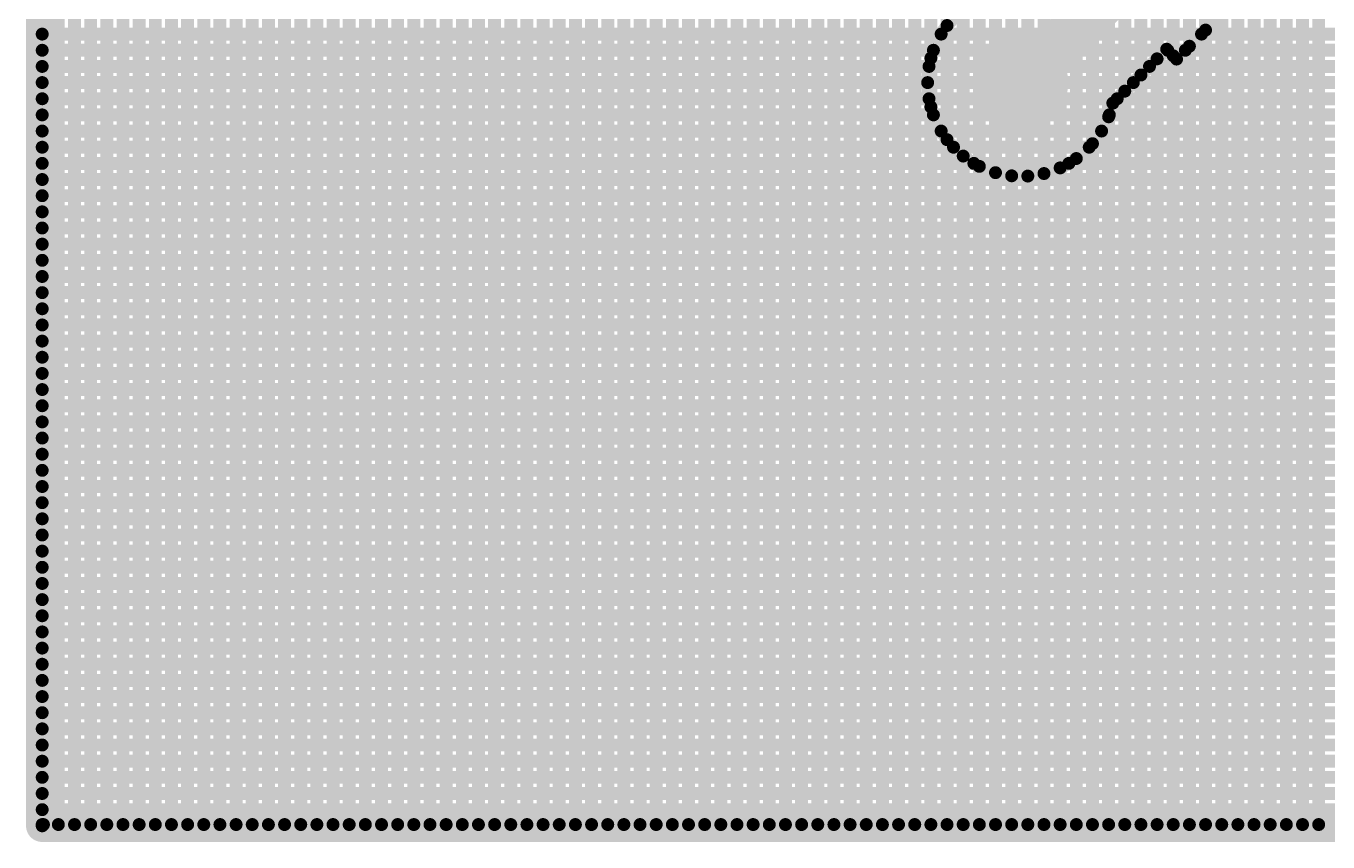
# Model space of a CAD drawing. Header units: millimetres. Extents: x 1.42 to 3.4, y 1.21 to 3.22.
# Drawn here: x 1.415 to 1.8179, y 1.235 to 1.4875 of the extents above; entities that cross this region are included whole.
import ezdxf

# ---------------------------------------------------------------- set-up
doc = ezdxf.new("R2010")
doc.units = ezdxf.units.MM
doc.header["$MEASUREMENT"] = 0
for name, color, linetype in [('BottomLayer', 5, 'Continuous'), ('BottomSolder', 6, 'Continuous'), ('MultiLayer', 9, 'Continuous'), ('TopLayer', 1, 'Continuous'), ('TopSolder', 216, 'Continuous'), ('ViaHoleLayer', 16, 'Continuous')]:
    doc.layers.add(name, color=color, linetype=linetype)

msp = doc.modelspace()

# ---------------------------------------------------------------- linework, layer by layer
at = {"layer": 'BottomLayer', "const_width": 0.004}
for points in [[(1.42, 1.24039), (1.42, 3.21)], [(1.42, 1.24039), (1.42, 3.21)], [(1.425, 1.24039), (1.425, 3.21)], [(1.43, 1.24039), (1.43, 3.21)], [(1.435, 1.24039), (1.435, 3.21)], [(1.44, 1.24039), (1.44, 3.21)], [(1.445, 1.24039), (1.445, 3.21)], [(1.45, 1.24039), (1.45, 3.21)], [(1.455, 1.24039), (1.455, 3.21)], [(1.46, 1.24039), (1.46, 3.21)], [(1.465, 1.24039), (1.465, 3.21)], [(1.47, 1.24039), (1.47, 3.21)], [(1.475, 1.24039), (1.475, 3.21)], [(1.48, 1.24039), (1.48, 3.21)], [(1.485, 1.24039), (1.485, 3.21)], [(1.49, 1.24039), (1.49, 3.21)], [(1.495, 1.24039), (1.495, 3.21)], [(1.5, 1.24039), (1.5, 3.21)], [(1.505, 1.24039), (1.505, 3.21)], [(1.51, 1.24039), (1.51, 3.21)], [(1.515, 1.24039), (1.515, 3.21)], [(1.52, 1.24039), (1.52, 3.21)], [(1.525, 1.24039), (1.525, 3.21)], [(1.53, 1.24039), (1.53, 3.21)], [(1.535, 1.24039), (1.535, 3.21)], [(1.54, 1.24039), (1.54, 3.21)], [(1.545, 1.24039), (1.545, 3.21)], [(1.55, 1.24039), (1.55, 3.21)], [(1.555, 1.24039), (1.555, 3.21)], [(1.56, 1.24039), (1.56, 3.21)], [(1.565, 1.24039), (1.565, 3.21)], [(1.57, 1.24039), (1.57, 3.21)], [(1.575, 1.24039), (1.575, 3.21)], [(1.58, 1.24039), (1.58, 3.21)], [(1.585, 1.24039), (1.585, 3.21)], [(1.59, 1.24039), (1.59, 3.21)], [(1.595, 1.24039), (1.595, 3.21)], [(1.6, 1.24039), (1.6, 3.21)], [(1.605, 1.24039), (1.605, 3.21)], [(1.61, 1.24039), (1.61, 3.21)], [(1.615, 1.24039), (1.615, 3.21)], [(1.62, 1.24039), (1.62, 3.21)], [(1.625, 1.24039), (1.625, 3.21)], [(1.63, 1.24039), (1.63, 3.21)], [(1.635, 1.24039), (1.635, 3.21)], [(1.64, 1.24039), (1.64, 3.21)], [(1.645, 1.24039), (1.645, 3.21)], [(1.65, 1.24039), (1.65, 3.21)], [(1.655, 1.24039), (1.655, 3.21)], [(1.66, 1.24039), (1.66, 3.21)], [(1.665, 1.24039), (1.665, 3.21)], [(1.67, 1.24039), (1.67, 3.21)], [(1.675, 1.24039), (1.675, 3.21)], [(1.68, 1.24039), (1.68, 3.21)], [(1.685, 1.24039), (1.685, 3.21)], [(1.69, 1.24039), (1.69, 3.21)], [(1.695, 1.24039), (1.695, 3.21)], [(1.7, 1.24039), (1.7, 3.21)], [(1.705, 1.24039), (1.705, 3.21)], [(1.71, 1.24039), (1.71, 3.21)], [(1.715, 1.24039), (1.715, 3.21)], [(1.72, 1.24039), (1.72, 3.21)], [(1.725, 1.24039), (1.725, 3.21)], [(1.73, 1.24039), (1.73, 3.21)], [(1.735, 1.24039), (1.735, 3.21)], [(1.74, 1.24039), (1.74, 3.21)], [(1.745, 1.24039), (1.745, 3.21)], [(1.75, 1.24039), (1.75, 3.21)], [(1.755, 1.24039), (1.755, 3.21)], [(1.76, 1.24039), (1.76, 3.21)], [(1.765, 1.24039), (1.765, 3.21)], [(1.77, 1.24039), (1.77, 3.21)], [(1.775, 1.24039), (1.775, 3.21)], [(1.78, 1.24039), (1.78, 3.21)], [(1.785, 1.24039), (1.785, 3.21)], [(1.79, 1.24039), (1.79, 3.21)], [(1.795, 1.24039), (1.795, 3.21)], [(1.8, 1.24039), (1.8, 3.21)], [(1.805, 1.24039), (1.805, 3.21)], [(1.81, 1.24039), (1.81, 3.21)], [(1.815, 1.24039), (1.815, 3.21)], [(1.42, 1.485), (3.384, 1.485)], [(1.42, 1.48), (3.384, 1.48)], [(1.42, 1.475), (3.384, 1.475)], [(1.42, 1.47), (3.384, 1.47)], [(1.42, 1.465), (3.384, 1.465)], [(1.42, 1.46), (3.384, 1.46)], [(1.42, 1.455), (3.384, 1.455)], [(1.42, 1.45), (3.384, 1.45)], [(1.42, 1.445), (3.384, 1.445)], [(1.42, 1.44), (3.384, 1.44)], [(1.42, 1.435), (3.384, 1.435)], [(1.42, 1.43), (3.384, 1.43)], [(1.42, 1.425), (3.384, 1.425)], [(1.42, 1.42), (3.384, 1.42)], [(1.42, 1.415), (3.384, 1.415)], [(1.42, 1.41), (3.384, 1.41)], [(1.42, 1.405), (3.07533, 1.405)], [(1.42, 1.4), (3.06863, 1.4)], [(1.42, 1.395), (3.06464, 1.395)], [(1.42, 1.39), (3.06213, 1.39)], [(1.42, 1.385), (3.06071, 1.385)], [(1.42, 1.38), (3.06021, 1.38)], [(1.42, 1.375), (3.06058, 1.375)], [(1.42, 1.37), (3.06187, 1.37)], [(1.42, 1.365), (3.0642, 1.365)], [(1.42, 1.36), (3.06794, 1.36)], [(1.42, 1.355), (3.07409, 1.355)], [(1.42, 1.35), (3.384, 1.35)], [(1.42, 1.345), (3.384, 1.345)], [(1.42, 1.34), (3.384, 1.34)], [(1.42, 1.335), (3.384, 1.335)], [(1.42, 1.33), (3.384, 1.33)], [(1.42, 1.325), (3.384, 1.325)], [(1.42, 1.32), (3.384, 1.32)], [(1.42, 1.315), (3.384, 1.315)], [(1.42, 1.31), (3.384, 1.31)], [(1.42, 1.305), (3.384, 1.305)], [(1.42, 1.3), (3.384, 1.3)], [(1.42, 1.295), (3.384, 1.295)], [(1.42, 1.29), (3.384, 1.29)], [(1.42, 1.285), (3.384, 1.285)], [(1.42, 1.28), (3.384, 1.28)], [(1.42, 1.275), (3.384, 1.275)], [(1.42, 1.27), (3.384, 1.27)], [(1.42, 1.265), (3.384, 1.265)], [(1.42, 1.26), (3.384, 1.26)], [(1.42, 1.255), (3.384, 1.255)], [(1.42, 1.25), (3.384, 1.25)], [(1.42, 1.245), (3.384, 1.245)], [(1.42, 1.24039), (3.38811, 1.24039)]]:
    msp.add_lwpolyline(points, dxfattribs=at)
at = {"layer": 'BottomLayer'}
for points, const_width in [([(1.419, 1.485, 1), (1.421, 1.485, 1)], 0.002), ([(1.419, 1.48, 1), (1.421, 1.48, 1)], 0.002), ([(1.717, 1.47, 1), (1.729, 1.47, 1)], 0.012), ([(1.419, 1.475, 1), (1.421, 1.475, 1)], 0.002), ([(1.419, 1.47, 1), (1.421, 1.47, 1)], 0.002), ([(1.419, 1.465, 1), (1.421, 1.465, 1)], 0.002), ([(1.419, 1.46, 1), (1.421, 1.46, 1)], 0.002), ([(1.419, 1.455, 1), (1.421, 1.455, 1)], 0.002), ([(1.419, 1.45, 1), (1.421, 1.45, 1)], 0.002), ([(1.419, 1.445, 1), (1.421, 1.445, 1)], 0.002), ([(1.419, 1.44, 1), (1.421, 1.44, 1)], 0.002), ([(1.419, 1.435, 1), (1.421, 1.435, 1)], 0.002), ([(1.419, 1.43, 1), (1.421, 1.43, 1)], 0.002), ([(1.419, 1.425, 1), (1.421, 1.425, 1)], 0.002), ([(1.419, 1.42, 1), (1.421, 1.42, 1)], 0.002), ([(1.419, 1.415, 1), (1.421, 1.415, 1)], 0.002), ([(1.419, 1.41, 1), (1.421, 1.41, 1)], 0.002), ([(1.419, 1.405, 1), (1.421, 1.405, 1)], 0.002), ([(1.419, 1.4, 1), (1.421, 1.4, 1)], 0.002), ([(1.419, 1.395, 1), (1.421, 1.395, 1)], 0.002), ([(1.419, 1.39, 1), (1.421, 1.39, 1)], 0.002), ([(1.419, 1.385, 1), (1.421, 1.385, 1)], 0.002), ([(1.419, 1.38, 1), (1.421, 1.38, 1)], 0.002), ([(1.419, 1.375, 1), (1.421, 1.375, 1)], 0.002), ([(1.419, 1.37, 1), (1.421, 1.37, 1)], 0.002), ([(1.419, 1.365, 1), (1.421, 1.365, 1)], 0.002), ([(1.419, 1.36, 1), (1.421, 1.36, 1)], 0.002), ([(1.419, 1.355, 1), (1.421, 1.355, 1)], 0.002), ([(1.419, 1.35, 1), (1.421, 1.35, 1)], 0.002), ([(1.419, 1.345, 1), (1.421, 1.345, 1)], 0.002), ([(1.419, 1.34, 1), (1.421, 1.34, 1)], 0.002), ([(1.419, 1.335, 1), (1.421, 1.335, 1)], 0.002), ([(1.419, 1.33, 1), (1.421, 1.33, 1)], 0.002), ([(1.419, 1.325, 1), (1.421, 1.325, 1)], 0.002), ([(1.419, 1.32, 1), (1.421, 1.32, 1)], 0.002), ([(1.419, 1.315, 1), (1.421, 1.315, 1)], 0.002), ([(1.419, 1.31, 1), (1.421, 1.31, 1)], 0.002), ([(1.419, 1.305, 1), (1.421, 1.305, 1)], 0.002), ([(1.419, 1.3, 1), (1.421, 1.3, 1)], 0.002), ([(1.419, 1.295, 1), (1.421, 1.295, 1)], 0.002), ([(1.419, 1.29, 1), (1.421, 1.29, 1)], 0.002), ([(1.419, 1.285, 1), (1.421, 1.285, 1)], 0.002), ([(1.419, 1.28, 1), (1.421, 1.28, 1)], 0.002), ([(1.419, 1.275, 1), (1.421, 1.275, 1)], 0.002), ([(1.419, 1.27, 1), (1.421, 1.27, 1)], 0.002), ([(1.419, 1.265, 1), (1.421, 1.265, 1)], 0.002), ([(1.419, 1.26, 1), (1.421, 1.26, 1)], 0.002), ([(1.419, 1.255, 1), (1.421, 1.255, 1)], 0.002), ([(1.419, 1.25, 1), (1.421, 1.25, 1)], 0.002), ([(1.419, 1.245, 1), (1.421, 1.245, 1)], 0.002), ([(1.419, 1.24039, 1), (1.421, 1.24039, 1)], 0.002), ([(1.419, 1.24039, 1), (1.421, 1.24039, 1)], 0.002), ([(1.419, 1.24039, 1), (1.421, 1.24039, 1)], 0.002), ([(1.424, 1.24039, 1), (1.426, 1.24039, 1)], 0.002), ([(1.429, 1.24039, 1), (1.431, 1.24039, 1)], 0.002), ([(1.434, 1.24039, 1), (1.436, 1.24039, 1)], 0.002), ([(1.439, 1.24039, 1), (1.441, 1.24039, 1)], 0.002), ([(1.444, 1.24039, 1), (1.446, 1.24039, 1)], 0.002), ([(1.449, 1.24039, 1), (1.451, 1.24039, 1)], 0.002), ([(1.454, 1.24039, 1), (1.456, 1.24039, 1)], 0.002), ([(1.459, 1.24039, 1), (1.461, 1.24039, 1)], 0.002), ([(1.464, 1.24039, 1), (1.466, 1.24039, 1)], 0.002), ([(1.469, 1.24039, 1), (1.471, 1.24039, 1)], 0.002), ([(1.474, 1.24039, 1), (1.476, 1.24039, 1)], 0.002), ([(1.479, 1.24039, 1), (1.481, 1.24039, 1)], 0.002), ([(1.484, 1.24039, 1), (1.486, 1.24039, 1)], 0.002), ([(1.489, 1.24039, 1), (1.491, 1.24039, 1)], 0.002), ([(1.494, 1.24039, 1), (1.496, 1.24039, 1)], 0.002), ([(1.499, 1.24039, 1), (1.501, 1.24039, 1)], 0.002), ([(1.504, 1.24039, 1), (1.506, 1.24039, 1)], 0.002), ([(1.509, 1.24039, 1), (1.511, 1.24039, 1)], 0.002), ([(1.514, 1.24039, 1), (1.516, 1.24039, 1)], 0.002), ([(1.519, 1.24039, 1), (1.521, 1.24039, 1)], 0.002), ([(1.524, 1.24039, 1), (1.526, 1.24039, 1)], 0.002), ([(1.529, 1.24039, 1), (1.531, 1.24039, 1)], 0.002), ([(1.534, 1.24039, 1), (1.536, 1.24039, 1)], 0.002), ([(1.539, 1.24039, 1), (1.541, 1.24039, 1)], 0.002), ([(1.544, 1.24039, 1), (1.546, 1.24039, 1)], 0.002), ([(1.549, 1.24039, 1), (1.551, 1.24039, 1)], 0.002), ([(1.554, 1.24039, 1), (1.556, 1.24039, 1)], 0.002), ([(1.559, 1.24039, 1), (1.561, 1.24039, 1)], 0.002), ([(1.564, 1.24039, 1), (1.566, 1.24039, 1)], 0.002), ([(1.569, 1.24039, 1), (1.571, 1.24039, 1)], 0.002), ([(1.574, 1.24039, 1), (1.576, 1.24039, 1)], 0.002), ([(1.579, 1.24039, 1), (1.581, 1.24039, 1)], 0.002), ([(1.584, 1.24039, 1), (1.586, 1.24039, 1)], 0.002), ([(1.589, 1.24039, 1), (1.591, 1.24039, 1)], 0.002), ([(1.594, 1.24039, 1), (1.596, 1.24039, 1)], 0.002), ([(1.599, 1.24039, 1), (1.601, 1.24039, 1)], 0.002), ([(1.604, 1.24039, 1), (1.606, 1.24039, 1)], 0.002), ([(1.609, 1.24039, 1), (1.611, 1.24039, 1)], 0.002), ([(1.614, 1.24039, 1), (1.616, 1.24039, 1)], 0.002), ([(1.619, 1.24039, 1), (1.621, 1.24039, 1)], 0.002), ([(1.624, 1.24039, 1), (1.626, 1.24039, 1)], 0.002), ([(1.629, 1.24039, 1), (1.631, 1.24039, 1)], 0.002), ([(1.634, 1.24039, 1), (1.636, 1.24039, 1)], 0.002), ([(1.639, 1.24039, 1), (1.641, 1.24039, 1)], 0.002), ([(1.644, 1.24039, 1), (1.646, 1.24039, 1)], 0.002), ([(1.649, 1.24039, 1), (1.651, 1.24039, 1)], 0.002), ([(1.654, 1.24039, 1), (1.656, 1.24039, 1)], 0.002), ([(1.659, 1.24039, 1), (1.661, 1.24039, 1)], 0.002), ([(1.664, 1.24039, 1), (1.666, 1.24039, 1)], 0.002), ([(1.669, 1.24039, 1), (1.671, 1.24039, 1)], 0.002), ([(1.674, 1.24039, 1), (1.676, 1.24039, 1)], 0.002), ([(1.679, 1.24039, 1), (1.681, 1.24039, 1)], 0.002), ([(1.684, 1.24039, 1), (1.686, 1.24039, 1)], 0.002), ([(1.689, 1.24039, 1), (1.691, 1.24039, 1)], 0.002), ([(1.694, 1.24039, 1), (1.696, 1.24039, 1)], 0.002), ([(1.699, 1.24039, 1), (1.701, 1.24039, 1)], 0.002), ([(1.704, 1.24039, 1), (1.706, 1.24039, 1)], 0.002), ([(1.709, 1.24039, 1), (1.711, 1.24039, 1)], 0.002), ([(1.714, 1.24039, 1), (1.716, 1.24039, 1)], 0.002), ([(1.719, 1.24039, 1), (1.721, 1.24039, 1)], 0.002), ([(1.724, 1.24039, 1), (1.726, 1.24039, 1)], 0.002), ([(1.729, 1.24039, 1), (1.731, 1.24039, 1)], 0.002), ([(1.734, 1.24039, 1), (1.736, 1.24039, 1)], 0.002), ([(1.739, 1.24039, 1), (1.741, 1.24039, 1)], 0.002), ([(1.744, 1.24039, 1), (1.746, 1.24039, 1)], 0.002), ([(1.749, 1.24039, 1), (1.751, 1.24039, 1)], 0.002), ([(1.754, 1.24039, 1), (1.756, 1.24039, 1)], 0.002), ([(1.759, 1.24039, 1), (1.761, 1.24039, 1)], 0.002), ([(1.764, 1.24039, 1), (1.766, 1.24039, 1)], 0.002), ([(1.769, 1.24039, 1), (1.771, 1.24039, 1)], 0.002), ([(1.774, 1.24039, 1), (1.776, 1.24039, 1)], 0.002), ([(1.779, 1.24039, 1), (1.781, 1.24039, 1)], 0.002), ([(1.784, 1.24039, 1), (1.786, 1.24039, 1)], 0.002), ([(1.789, 1.24039, 1), (1.791, 1.24039, 1)], 0.002), ([(1.794, 1.24039, 1), (1.796, 1.24039, 1)], 0.002), ([(1.799, 1.24039, 1), (1.801, 1.24039, 1)], 0.002), ([(1.804, 1.24039, 1), (1.806, 1.24039, 1)], 0.002), ([(1.809, 1.24039, 1), (1.811, 1.24039, 1)], 0.002), ([(1.814, 1.24039, 1), (1.816, 1.24039, 1)], 0.002)]:
    msp.add_lwpolyline(points, format="xyb", close=True, dxfattribs=dict(at, const_width=const_width))
at = {"layer": 'BottomSolder', "const_width": 0.01}
for points in [[(1.42, 1.24039), (1.42, 3.2089)], [(1.42, 1.24), (3.3885, 1.24)]]:
    msp.add_lwpolyline(points, dxfattribs=at)
at = {"layer": 'BottomSolder'}
for points, const_width in [([(1.71575, 1.47, 1), (1.73025, 1.47, 1)], 0.0145), ([(1.4175, 1.24039, 1), (1.4225, 1.24039, 1)], 0.005), ([(1.4175, 1.24, 1), (1.4225, 1.24, 1)], 0.005)]:
    msp.add_lwpolyline(points, format="xyb", close=True, dxfattribs=dict(at, const_width=const_width))
at = {"layer": 'MultiLayer', "const_width": 0.012}
msp.add_lwpolyline([(1.717, 1.47, 1), (1.729, 1.47, 1)], format="xyb", close=True, dxfattribs=at)
at = {"layer": 'TopLayer'}
for points, const_width in [([(1.42, 1.24), (1.42, 1.8383)], 0.004), ([(1.42, 1.24), (1.42, 1.8383)], 0.004), ([(1.425, 1.24039), (1.425, 1.8333)], 0.004), ([(1.43, 1.24039), (1.43, 1.8283)], 0.004), ([(1.435, 1.24039), (1.435, 1.8233)], 0.004), ([(1.44, 1.24039), (1.44, 1.8183)], 0.004), ([(1.475, 1.24039), (1.475, 1.81726)], 0.004), ([(1.445, 1.24039), (1.445, 1.8133)], 0.004), ([(1.47, 1.24039), (1.47, 1.81226)], 0.004), ([(1.45, 1.24039), (1.45, 1.8083)], 0.004), ([(1.465, 1.24039), (1.465, 1.80726)], 0.004), ([(1.455, 1.24039), (1.455, 1.8033)], 0.004), ([(1.46, 1.24039), (1.46, 1.80226)], 0.004), ([(1.625, 1.24039), (1.625, 1.76125)], 0.004), ([(1.62, 1.24039), (1.62, 1.75625)], 0.004), ([(1.615, 1.24039), (1.615, 1.75125)], 0.004), ([(1.61, 1.24039), (1.61, 1.74625)], 0.004), ([(1.605, 1.24039), (1.605, 1.74125)], 0.004), ([(1.6, 1.24039), (1.6, 1.73625)], 0.004), ([(1.595, 1.24039), (1.595, 1.73125)], 0.004), ([(1.59, 1.24039), (1.59, 1.72625)], 0.004), ([(1.585, 1.24039), (1.585, 1.72125)], 0.004), ([(1.58, 1.24039), (1.58, 1.71625)], 0.004), ([(1.575, 1.24039), (1.575, 1.71125)], 0.004), ([(1.57, 1.24039), (1.57, 1.70625)], 0.004), ([(1.56, 1.24039), (1.56, 1.6983)], 0.004), ([(1.565, 1.24039), (1.565, 1.70125)], 0.004), ([(1.555, 1.24039), (1.555, 1.69735)], 0.004), ([(1.55, 1.24039), (1.55, 1.69235)], 0.004), ([(1.545, 1.24039), (1.545, 1.68735)], 0.004), ([(1.54, 1.24039), (1.54, 1.68235)], 0.004), ([(1.535, 1.24039), (1.535, 1.67735)], 0.004), ([(1.48, 1.24039), (1.48, 1.67016)], 0.004), ([(1.53, 1.24039), (1.53, 1.66672)], 0.004), ([(1.485, 1.24039), (1.485, 1.663)], 0.004), ([(1.49, 1.24039), (1.49, 1.65882)], 0.004), ([(1.525, 1.24039), (1.525, 1.66109)], 0.004), ([(1.495, 1.24039), (1.495, 1.65617)], 0.004), ([(1.5, 1.24039), (1.5, 1.65463)], 0.004), ([(1.505, 1.24039), (1.505, 1.65402)], 0.004), ([(1.51, 1.24039), (1.51, 1.65428)], 0.004), ([(1.515, 1.24039), (1.515, 1.65543)], 0.004), ([(1.52, 1.24039), (1.52, 1.6576)], 0.004), ([(1.63, 1.24039), (1.63, 1.6183)], 0.004), ([(1.635, 1.24039), (1.635, 1.6133)], 0.004), ([(1.7, 1.48766), (1.7, 1.61226)], 0.004), ([(1.64, 1.24039), (1.64, 1.6083)], 0.004), ([(1.695, 1.47755), (1.695, 1.60726)], 0.004), ([(1.645, 1.24039), (1.645, 1.6033)], 0.004), ([(1.69, 1.24039), (1.69, 1.60226)], 0.004), ([(1.65, 1.24039), (1.65, 1.5983)], 0.004), ([(1.685, 1.24039), (1.685, 1.59726)], 0.004), ([(1.655, 1.24039), (1.655, 1.5933)], 0.004), ([(1.68, 1.24039), (1.68, 1.59226)], 0.004), ([(1.66, 1.24039), (1.66, 1.5883)], 0.004), ([(1.675, 1.24039), (1.675, 1.58726)], 0.004), ([(1.665, 1.24039), (1.665, 1.5833)], 0.004), ([(1.67, 1.24039), (1.67, 1.58226)], 0.004), ([(1.77102, 1.47728), (1.85074, 1.557)], 0.004), ([(1.723, 1.47), (1.79051, 1.53751)], 0.015), ([(1.815, 1.24039), (1.815, 1.52125)], 0.004), ([(1.81, 1.24039), (1.81, 1.51625)], 0.004), ([(1.805, 1.24039), (1.805, 1.51125)], 0.004), ([(1.8, 1.24039), (1.8, 1.50625)], 0.004), ([(1.795, 1.24039), (1.795, 1.50125)], 0.004), ([(1.79, 1.24039), (1.79, 1.49625)], 0.004), ([(1.785, 1.24039), (1.785, 1.49125)], 0.004), ([(1.42, 1.485), (1.69818, 1.485)], 0.004), ([(1.77875, 1.485), (2.25476, 1.485)], 0.004), ([(1.78, 1.24039), (1.78, 1.48625)], 0.004), ([(1.775, 1.24039), (1.775, 1.48125)], 0.004), ([(1.42, 1.48), (1.69578, 1.48)], 0.004), ([(1.7513, 1.46364), (1.76798, 1.48033)], 0.004), ([(1.765, 1.24039), (1.765, 1.47735)], 0.004), ([(1.76798, 1.48033), (1.77102, 1.47728)], 0.004), ([(1.7683, 1.48), (1.77375, 1.48)], 0.004), ([(1.77, 1.24039), (1.77, 1.4783)], 0.004), ([(1.77375, 1.48), (2.24976, 1.48)], 0.004), ([(1.42, 1.475), (1.69443, 1.475)], 0.004), ([(1.76265, 1.475), (2.24476, 1.475)], 0.004), ([(1.42, 1.47), (1.694, 1.47)], 0.004), ([(1.75765, 1.47), (2.23976, 1.47)], 0.004), ([(1.76, 1.24039), (1.76, 1.47235)], 0.004), ([(1.42, 1.465), (1.69443, 1.465)], 0.004), ([(1.75265, 1.465), (2.23476, 1.465)], 0.004), ([(1.755, 1.24039), (1.755, 1.46735)], 0.004), ([(1.695, 1.24039), (1.695, 1.46245)], 0.004), ([(1.42, 1.46), (1.69578, 1.46)], 0.004), ([(1.75, 1.24039), (1.75, 1.45941)], 0.004), ([(1.75022, 1.46), (2.22976, 1.46)], 0.004), ([(1.42, 1.455), (1.69818, 1.455)], 0.004), ([(1.74782, 1.455), (2.22476, 1.455)], 0.004), ([(1.42, 1.45), (1.702, 1.45)], 0.004), ([(1.7, 1.24039), (1.7, 1.45233)], 0.004), ([(1.744, 1.45), (2.21976, 1.45)], 0.004), ([(1.745, 1.24039), (1.745, 1.4511)], 0.004), ([(1.42, 1.445), (1.7083, 1.445)], 0.004), ([(1.705, 1.24039), (1.705, 1.44726)], 0.004), ([(1.7377, 1.445), (2.21476, 1.445)], 0.004), ([(1.74, 1.24039), (1.74, 1.4465)], 0.004), ([(1.71, 1.24039), (1.71, 1.44407)], 0.004), ([(1.715, 1.24039), (1.715, 1.44212)], 0.004), ([(1.72, 1.24039), (1.72, 1.44115)], 0.004), ([(1.725, 1.24039), (1.725, 1.44107)], 0.004), ([(1.73, 1.24039), (1.73, 1.44185)], 0.004), ([(1.735, 1.24039), (1.735, 1.4436)], 0.004), ([(1.42, 1.44), (2.20976, 1.44)], 0.004), ([(1.42, 1.435), (2.20582, 1.435)], 0.004), ([(1.42, 1.43), (2.20585, 1.43)], 0.004), ([(1.42, 1.425), (2.20085, 1.425)], 0.004), ([(1.42, 1.42), (2.19585, 1.42)], 0.004), ([(1.42, 1.415), (2.19125, 1.415)], 0.004), ([(1.42, 1.41), (2.18842, 1.41)], 0.004), ([(1.42, 1.405), (2.18692, 1.405)], 0.004), ([(1.42, 1.4), (2.1865, 1.4)], 0.004), ([(1.42, 1.395), (2.1865, 1.395)], 0.004), ([(1.42, 1.39), (2.1865, 1.39)], 0.004), ([(1.42, 1.385), (2.1865, 1.385)], 0.004), ([(1.42, 1.38), (2.1865, 1.38)], 0.004), ([(1.42, 1.375), (2.1865, 1.375)], 0.004), ([(1.42, 1.37), (2.1865, 1.37)], 0.004), ([(1.42, 1.365), (2.1865, 1.365)], 0.004), ([(1.42, 1.36), (2.1865, 1.36)], 0.004), ([(1.42, 1.355), (2.1865, 1.355)], 0.004), ([(1.42, 1.35), (2.18438, 1.35)], 0.004), ([(1.42, 1.345), (2.18274, 1.345)], 0.004), ([(1.42, 1.34), (2.18204, 1.34)], 0.004), ([(1.42, 1.335), (2.18221, 1.335)], 0.004), ([(1.42, 1.33), (2.18327, 1.33)], 0.004), ([(1.42, 1.325), (2.18533, 1.325)], 0.004), ([(1.42, 1.32), (2.18867, 1.32)], 0.004), ([(1.42, 1.315), (2.19401, 1.315)], 0.004), ([(1.42, 1.31), (2.20564, 1.31)], 0.004), ([(1.42, 1.305), (2.33582, 1.305)], 0.004), ([(1.42, 1.3), (2.34082, 1.3)], 0.004), ([(1.42, 1.295), (2.34582, 1.295)], 0.004), ([(1.42, 1.29), (2.95784, 1.29)], 0.004), ([(1.42, 1.285), (2.95784, 1.285)], 0.004), ([(1.42, 1.28), (2.95784, 1.28)], 0.004), ([(1.42, 1.275), (2.95784, 1.275)], 0.004), ([(1.42, 1.27), (2.95784, 1.27)], 0.004), ([(1.42, 1.265), (2.95784, 1.265)], 0.004), ([(1.42, 1.26), (2.95784, 1.26)], 0.004), ([(1.42, 1.255), (2.95784, 1.255)], 0.004), ([(1.42, 1.25), (2.95784, 1.25)], 0.004), ([(1.42, 1.245), (2.95784, 1.245)], 0.004), ([(1.42039, 1.24039), (3.39, 1.24039)], 0.004)]:
    msp.add_lwpolyline(points, dxfattribs=dict(at, const_width=const_width))
at = {"layer": 'TopLayer', "const_width": 0.004}
msp.add_lwpolyline([(1.7513, 1.46364, -1.816988), (1.71665, 1.49829)], format="xyb", dxfattribs=at)
at = {"layer": 'TopLayer'}
for points, const_width in [([(1.419, 1.485, 1), (1.421, 1.485, 1)], 0.002), ([(1.69718, 1.485, 1), (1.69918, 1.485, 1)], 0.002), ([(1.699, 1.48766, 1), (1.701, 1.48766, 1)], 0.002), ([(1.77775, 1.485, 1), (1.77975, 1.485, 1)], 0.002), ([(1.779, 1.48625, 1), (1.781, 1.48625, 1)], 0.002), ([(1.774, 1.48125, 1), (1.776, 1.48125, 1)], 0.002), ([(1.419, 1.48, 1), (1.421, 1.48, 1)], 0.002), ([(1.694, 1.47755, 1), (1.696, 1.47755, 1)], 0.002), ([(1.69478, 1.48, 1), (1.69678, 1.48, 1)], 0.002), ([(1.717, 1.47, 1), (1.729, 1.47, 1)], 0.012), ([(1.764, 1.47735, 1), (1.766, 1.47735, 1)], 0.002), ([(1.76698, 1.48033, 1), (1.76898, 1.48033, 1)], 0.002), ([(1.76698, 1.48033, 1), (1.76898, 1.48033, 1)], 0.002), ([(1.7673, 1.48, 1), (1.7693, 1.48, 1)], 0.002), ([(1.769, 1.4783, 1), (1.771, 1.4783, 1)], 0.002), ([(1.77002, 1.47728, 1), (1.77202, 1.47728, 1)], 0.002), ([(1.77002, 1.47728, 1), (1.77202, 1.47728, 1)], 0.002), ([(1.77275, 1.48, 1), (1.77475, 1.48, 1)], 0.002), ([(1.77275, 1.48, 1), (1.77475, 1.48, 1)], 0.002), ([(1.419, 1.475, 1), (1.421, 1.475, 1)], 0.002), ([(1.69343, 1.475, 1), (1.69543, 1.475, 1)], 0.002), ([(1.71925, 1.47, 1), (1.72675, 1.47, 1)], 0.0075), ([(1.76165, 1.475, 1), (1.76365, 1.475, 1)], 0.002), ([(1.419, 1.47, 1), (1.421, 1.47, 1)], 0.002), ([(1.693, 1.47, 1), (1.695, 1.47, 1)], 0.002), ([(1.75665, 1.47, 1), (1.75865, 1.47, 1)], 0.002), ([(1.759, 1.47235, 1), (1.761, 1.47235, 1)], 0.002), ([(1.419, 1.465, 1), (1.421, 1.465, 1)], 0.002), ([(1.69343, 1.465, 1), (1.69543, 1.465, 1)], 0.002), ([(1.75165, 1.465, 1), (1.75365, 1.465, 1)], 0.002), ([(1.754, 1.46735, 1), (1.756, 1.46735, 1)], 0.002), ([(1.694, 1.46245, 1), (1.696, 1.46245, 1)], 0.002), ([(1.7503, 1.46364, 1), (1.7523, 1.46364, 1)], 0.002), ([(1.7503, 1.46364, 1), (1.7523, 1.46364, 1)], 0.002), ([(1.419, 1.46, 1), (1.421, 1.46, 1)], 0.002), ([(1.69478, 1.46, 1), (1.69678, 1.46, 1)], 0.002), ([(1.749, 1.45941, 1), (1.751, 1.45941, 1)], 0.002), ([(1.74922, 1.46, 1), (1.75122, 1.46, 1)], 0.002), ([(1.419, 1.455, 1), (1.421, 1.455, 1)], 0.002), ([(1.69718, 1.455, 1), (1.69918, 1.455, 1)], 0.002), ([(1.74682, 1.455, 1), (1.74882, 1.455, 1)], 0.002), ([(1.419, 1.45, 1), (1.421, 1.45, 1)], 0.002), ([(1.699, 1.45233, 1), (1.701, 1.45233, 1)], 0.002), ([(1.701, 1.45, 1), (1.703, 1.45, 1)], 0.002), ([(1.743, 1.45, 1), (1.745, 1.45, 1)], 0.002), ([(1.744, 1.4511, 1), (1.746, 1.4511, 1)], 0.002), ([(1.419, 1.445, 1), (1.421, 1.445, 1)], 0.002), ([(1.704, 1.44726, 1), (1.706, 1.44726, 1)], 0.002), ([(1.7073, 1.445, 1), (1.7093, 1.445, 1)], 0.002), ([(1.7367, 1.445, 1), (1.7387, 1.445, 1)], 0.002), ([(1.739, 1.4465, 1), (1.741, 1.4465, 1)], 0.002), ([(1.709, 1.44407, 1), (1.711, 1.44407, 1)], 0.002), ([(1.714, 1.44212, 1), (1.716, 1.44212, 1)], 0.002), ([(1.719, 1.44115, 1), (1.721, 1.44115, 1)], 0.002), ([(1.724, 1.44107, 1), (1.726, 1.44107, 1)], 0.002), ([(1.729, 1.44185, 1), (1.731, 1.44185, 1)], 0.002), ([(1.734, 1.4436, 1), (1.736, 1.4436, 1)], 0.002), ([(1.419, 1.44, 1), (1.421, 1.44, 1)], 0.002), ([(1.419, 1.435, 1), (1.421, 1.435, 1)], 0.002), ([(1.419, 1.43, 1), (1.421, 1.43, 1)], 0.002), ([(1.419, 1.425, 1), (1.421, 1.425, 1)], 0.002), ([(1.419, 1.42, 1), (1.421, 1.42, 1)], 0.002), ([(1.419, 1.415, 1), (1.421, 1.415, 1)], 0.002), ([(1.419, 1.41, 1), (1.421, 1.41, 1)], 0.002), ([(1.419, 1.405, 1), (1.421, 1.405, 1)], 0.002), ([(1.419, 1.4, 1), (1.421, 1.4, 1)], 0.002), ([(1.419, 1.395, 1), (1.421, 1.395, 1)], 0.002), ([(1.419, 1.39, 1), (1.421, 1.39, 1)], 0.002), ([(1.419, 1.385, 1), (1.421, 1.385, 1)], 0.002), ([(1.419, 1.38, 1), (1.421, 1.38, 1)], 0.002), ([(1.419, 1.375, 1), (1.421, 1.375, 1)], 0.002), ([(1.419, 1.37, 1), (1.421, 1.37, 1)], 0.002), ([(1.419, 1.365, 1), (1.421, 1.365, 1)], 0.002), ([(1.419, 1.36, 1), (1.421, 1.36, 1)], 0.002), ([(1.419, 1.355, 1), (1.421, 1.355, 1)], 0.002), ([(1.419, 1.35, 1), (1.421, 1.35, 1)], 0.002), ([(1.419, 1.345, 1), (1.421, 1.345, 1)], 0.002), ([(1.419, 1.34, 1), (1.421, 1.34, 1)], 0.002), ([(1.419, 1.335, 1), (1.421, 1.335, 1)], 0.002), ([(1.419, 1.33, 1), (1.421, 1.33, 1)], 0.002), ([(1.419, 1.325, 1), (1.421, 1.325, 1)], 0.002), ([(1.419, 1.32, 1), (1.421, 1.32, 1)], 0.002), ([(1.419, 1.315, 1), (1.421, 1.315, 1)], 0.002), ([(1.419, 1.31, 1), (1.421, 1.31, 1)], 0.002), ([(1.419, 1.305, 1), (1.421, 1.305, 1)], 0.002), ([(1.419, 1.3, 1), (1.421, 1.3, 1)], 0.002), ([(1.419, 1.295, 1), (1.421, 1.295, 1)], 0.002), ([(1.419, 1.29, 1), (1.421, 1.29, 1)], 0.002), ([(1.419, 1.285, 1), (1.421, 1.285, 1)], 0.002), ([(1.419, 1.28, 1), (1.421, 1.28, 1)], 0.002), ([(1.419, 1.275, 1), (1.421, 1.275, 1)], 0.002), ([(1.419, 1.27, 1), (1.421, 1.27, 1)], 0.002), ([(1.419, 1.265, 1), (1.421, 1.265, 1)], 0.002), ([(1.419, 1.26, 1), (1.421, 1.26, 1)], 0.002), ([(1.419, 1.255, 1), (1.421, 1.255, 1)], 0.002), ([(1.419, 1.25, 1), (1.421, 1.25, 1)], 0.002), ([(1.419, 1.245, 1), (1.421, 1.245, 1)], 0.002), ([(1.419, 1.24, 1), (1.421, 1.24, 1)], 0.002), ([(1.419, 1.24, 1), (1.421, 1.24, 1)], 0.002), ([(1.41939, 1.24039, 1), (1.42139, 1.24039, 1)], 0.002), ([(1.424, 1.24039, 1), (1.426, 1.24039, 1)], 0.002), ([(1.429, 1.24039, 1), (1.431, 1.24039, 1)], 0.002), ([(1.434, 1.24039, 1), (1.436, 1.24039, 1)], 0.002), ([(1.439, 1.24039, 1), (1.441, 1.24039, 1)], 0.002), ([(1.444, 1.24039, 1), (1.446, 1.24039, 1)], 0.002), ([(1.449, 1.24039, 1), (1.451, 1.24039, 1)], 0.002), ([(1.454, 1.24039, 1), (1.456, 1.24039, 1)], 0.002), ([(1.459, 1.24039, 1), (1.461, 1.24039, 1)], 0.002), ([(1.464, 1.24039, 1), (1.466, 1.24039, 1)], 0.002), ([(1.469, 1.24039, 1), (1.471, 1.24039, 1)], 0.002), ([(1.474, 1.24039, 1), (1.476, 1.24039, 1)], 0.002), ([(1.479, 1.24039, 1), (1.481, 1.24039, 1)], 0.002), ([(1.484, 1.24039, 1), (1.486, 1.24039, 1)], 0.002), ([(1.489, 1.24039, 1), (1.491, 1.24039, 1)], 0.002), ([(1.494, 1.24039, 1), (1.496, 1.24039, 1)], 0.002), ([(1.499, 1.24039, 1), (1.501, 1.24039, 1)], 0.002), ([(1.504, 1.24039, 1), (1.506, 1.24039, 1)], 0.002), ([(1.509, 1.24039, 1), (1.511, 1.24039, 1)], 0.002), ([(1.514, 1.24039, 1), (1.516, 1.24039, 1)], 0.002), ([(1.519, 1.24039, 1), (1.521, 1.24039, 1)], 0.002), ([(1.524, 1.24039, 1), (1.526, 1.24039, 1)], 0.002), ([(1.529, 1.24039, 1), (1.531, 1.24039, 1)], 0.002), ([(1.534, 1.24039, 1), (1.536, 1.24039, 1)], 0.002), ([(1.539, 1.24039, 1), (1.541, 1.24039, 1)], 0.002), ([(1.544, 1.24039, 1), (1.546, 1.24039, 1)], 0.002), ([(1.549, 1.24039, 1), (1.551, 1.24039, 1)], 0.002), ([(1.554, 1.24039, 1), (1.556, 1.24039, 1)], 0.002), ([(1.559, 1.24039, 1), (1.561, 1.24039, 1)], 0.002), ([(1.564, 1.24039, 1), (1.566, 1.24039, 1)], 0.002), ([(1.569, 1.24039, 1), (1.571, 1.24039, 1)], 0.002), ([(1.574, 1.24039, 1), (1.576, 1.24039, 1)], 0.002), ([(1.579, 1.24039, 1), (1.581, 1.24039, 1)], 0.002), ([(1.584, 1.24039, 1), (1.586, 1.24039, 1)], 0.002), ([(1.589, 1.24039, 1), (1.591, 1.24039, 1)], 0.002), ([(1.594, 1.24039, 1), (1.596, 1.24039, 1)], 0.002), ([(1.599, 1.24039, 1), (1.601, 1.24039, 1)], 0.002), ([(1.604, 1.24039, 1), (1.606, 1.24039, 1)], 0.002), ([(1.609, 1.24039, 1), (1.611, 1.24039, 1)], 0.002), ([(1.614, 1.24039, 1), (1.616, 1.24039, 1)], 0.002), ([(1.619, 1.24039, 1), (1.621, 1.24039, 1)], 0.002), ([(1.624, 1.24039, 1), (1.626, 1.24039, 1)], 0.002), ([(1.629, 1.24039, 1), (1.631, 1.24039, 1)], 0.002), ([(1.634, 1.24039, 1), (1.636, 1.24039, 1)], 0.002), ([(1.639, 1.24039, 1), (1.641, 1.24039, 1)], 0.002), ([(1.644, 1.24039, 1), (1.646, 1.24039, 1)], 0.002), ([(1.649, 1.24039, 1), (1.651, 1.24039, 1)], 0.002), ([(1.654, 1.24039, 1), (1.656, 1.24039, 1)], 0.002), ([(1.659, 1.24039, 1), (1.661, 1.24039, 1)], 0.002), ([(1.664, 1.24039, 1), (1.666, 1.24039, 1)], 0.002), ([(1.669, 1.24039, 1), (1.671, 1.24039, 1)], 0.002), ([(1.674, 1.24039, 1), (1.676, 1.24039, 1)], 0.002), ([(1.679, 1.24039, 1), (1.681, 1.24039, 1)], 0.002), ([(1.684, 1.24039, 1), (1.686, 1.24039, 1)], 0.002), ([(1.689, 1.24039, 1), (1.691, 1.24039, 1)], 0.002), ([(1.694, 1.24039, 1), (1.696, 1.24039, 1)], 0.002), ([(1.699, 1.24039, 1), (1.701, 1.24039, 1)], 0.002), ([(1.704, 1.24039, 1), (1.706, 1.24039, 1)], 0.002), ([(1.709, 1.24039, 1), (1.711, 1.24039, 1)], 0.002), ([(1.714, 1.24039, 1), (1.716, 1.24039, 1)], 0.002), ([(1.719, 1.24039, 1), (1.721, 1.24039, 1)], 0.002), ([(1.724, 1.24039, 1), (1.726, 1.24039, 1)], 0.002), ([(1.729, 1.24039, 1), (1.731, 1.24039, 1)], 0.002), ([(1.734, 1.24039, 1), (1.736, 1.24039, 1)], 0.002), ([(1.739, 1.24039, 1), (1.741, 1.24039, 1)], 0.002), ([(1.744, 1.24039, 1), (1.746, 1.24039, 1)], 0.002), ([(1.749, 1.24039, 1), (1.751, 1.24039, 1)], 0.002), ([(1.754, 1.24039, 1), (1.756, 1.24039, 1)], 0.002), ([(1.759, 1.24039, 1), (1.761, 1.24039, 1)], 0.002), ([(1.764, 1.24039, 1), (1.766, 1.24039, 1)], 0.002), ([(1.769, 1.24039, 1), (1.771, 1.24039, 1)], 0.002), ([(1.774, 1.24039, 1), (1.776, 1.24039, 1)], 0.002), ([(1.779, 1.24039, 1), (1.781, 1.24039, 1)], 0.002), ([(1.784, 1.24039, 1), (1.786, 1.24039, 1)], 0.002), ([(1.789, 1.24039, 1), (1.791, 1.24039, 1)], 0.002), ([(1.794, 1.24039, 1), (1.796, 1.24039, 1)], 0.002), ([(1.799, 1.24039, 1), (1.801, 1.24039, 1)], 0.002), ([(1.804, 1.24039, 1), (1.806, 1.24039, 1)], 0.002), ([(1.809, 1.24039, 1), (1.811, 1.24039, 1)], 0.002), ([(1.814, 1.24039, 1), (1.816, 1.24039, 1)], 0.002)]:
    msp.add_lwpolyline(points, format="xyb", close=True, dxfattribs=dict(at, const_width=const_width))
at = {"layer": 'TopSolder', "const_width": 0.0145}
msp.add_lwpolyline([(1.71575, 1.47, 1), (1.73025, 1.47, 1)], format="xyb", close=True, dxfattribs=at)
at = {"layer": 'ViaHoleLayer', "const_width": 0.006}
msp.add_lwpolyline([(1.72, 1.47, 1), (1.726, 1.47, 1)], format="xyb", close=True, dxfattribs=at)

doc.saveas('drawing.dxf')
